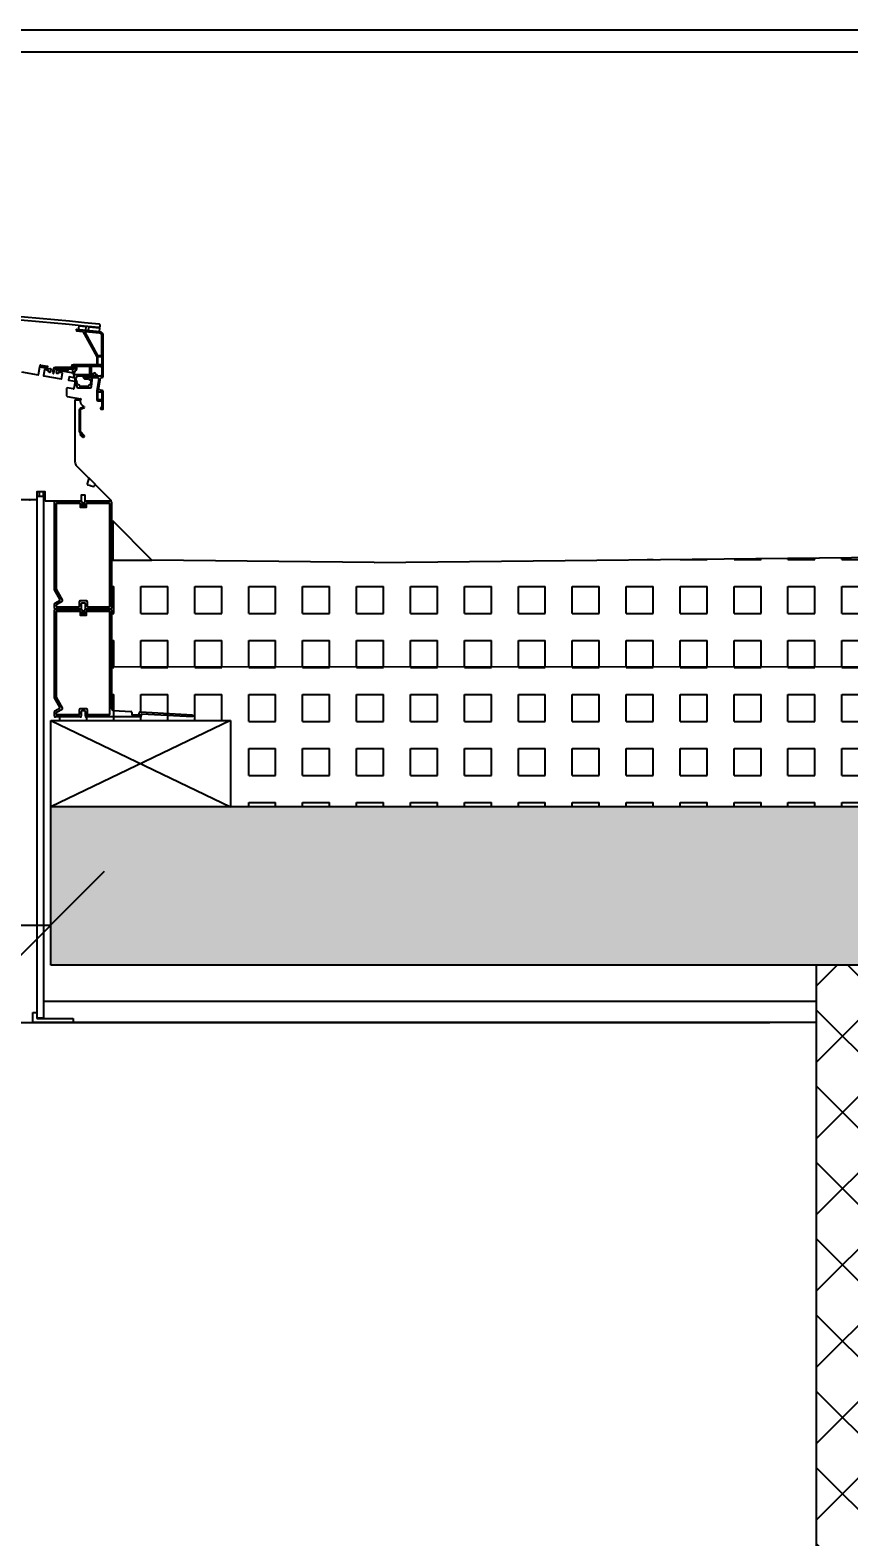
# Model space of a CAD drawing. Extents: x 3792242 to 5145247, y -1546315 to -1031918.
# Drawn here: x 4030947 to 4032086, y -1526872 to -1524777 of the extents above; entities that cross this region are included whole.
import ezdxf

# ---------------------------------------------------------------- set-up
doc = ezdxf.new("R2010")
doc.units = 0
doc.header["$MEASUREMENT"] = 0
doc.layers.get('0').update_dxf_attribs({"linetype": 'CONTINUOUS'})
doc.layers.get('Defpoints').update_dxf_attribs({"color": 61, "linetype": 'CONTINUOUS'})
for name, color, linetype in [('body', 7, 'CONTINUOUS'), ('KÓTY', 4, 'CONTINUOUS'), ('MÚRY', 1, 'CONTINUOUS'), ('OKNÁ', 143, 'CONTINUOUS'), ('TENKÁ', 7, 'CONTINUOUS'), ('ŠRAFY', 82, 'CONTINUOUS'), ('šrafy-múry', 8, 'CONTINUOUS')]:
    doc.layers.add(name, color=color, linetype=linetype)
doc.styles.add('STYLE1', font='isocp.shx')
doc.dimstyles.new('STANDARD-50', dxfattribs={"dimtxt": 125, "dimasz": 150, "dimexe": 10, "dimexo": 200, "dimgap": 20, "dimtad": 1, "dimdsep": 46, "dimlunit": 6, "dimtxsty": 'STYLE1', "dimblk1": 'OBLIQUE', "dimblk2": 'OBLIQUE', "dimsah": 1, "dimcen": 2.5, "dimse1": 1, "dimse2": 1, "dimadec": 0, "dimazin": 0, "dimtfac": 1, "dimtmove": 1, "dimatfit": 3, "dimldrblk": 'OBLIQUE', "dimfxl": 1, "dimtolj": 1, "dimtzin": 0, "dimarcsym": 0})
pattern_1 = [(0, (-546523.74, 886.425), (0, 37.5), [37.5, -37.5]), (90, (-546523.74, 886.425), (-37.5, 2e-15), [37.5, -37.5])]

# ---------------------------------------------------------------- blocks, each defined once
blk = doc.blocks.new('_OBLIQUE')
at = {"color": 0, "linetype": 'ByBlock'}
blk.add_line((-0.5, -0.5), (0.5, 0.5), dxfattribs=at)
blk = doc.blocks.new('*D17367')
at = {"layer": 'Defpoints', "color": 0}
for p in [(4029775.9, -1525797.3), (4030975.9, -1525797.3), (4030975.9, -1526021.6)]:
    blk.add_point(p, dxfattribs=at)
at = {"layer": 'KÓTY', "color": 0, "lineweight": -2}
blk.add_line((4029775.9, -1526021.6), (4030975.9, -1526021.6), dxfattribs=at)
at = {"layer": 'KÓTY', "color": 0, "linetype": 'ByBlock', "lineweight": -2, "xscale": 150, "yscale": 150, "zscale": 150, "rotation": 180}
blk.add_blockref('_OBLIQUE', (4029775.9, -1526021.6), dxfattribs=at)
at = {"layer": 'KÓTY', "color": 0, "linetype": 'ByBlock', "lineweight": -2, "xscale": 150, "yscale": 150, "zscale": 150}
blk.add_blockref('_OBLIQUE', (4030975.9, -1526021.6), dxfattribs=at)
at = {"layer": 'KÓTY', "color": 0, "insert": (4030375.9, -1525939), "char_height": 125, "attachment_point": 5, "style": 'STYLE1'}
blk.add_mtext('\\A1;1ﾠ200', dxfattribs=at)

msp = doc.modelspace()

# ---------------------------------------------------------------- hatches: boundary and pattern name
at = {"layer": 'OKNÁ'}
h = msp.add_hatch(color=256, dxfattribs=at)
edge = h.paths.add_edge_path()
edge.add_line((4031036.727, -1525432.339), (4031043.989, -1525432.339))
edge.add_arc((4031040.358, -1525431.402), 3.75, 194.477474, 345.522526, ccw=False)
h = msp.add_hatch(color=256, dxfattribs=at)
edge = h.paths.add_edge_path()
edge.add_line((4031036.727, -1525582.339), (4031043.989, -1525582.339))
edge.add_arc((4031040.358, -1525581.402), 3.75, 194.477474, 345.522526, ccw=False)
at = {"layer": 'ŠRAFY'}
h = msp.add_hatch(dxfattribs=at)
h.set_pattern_fill('SQUARE', color=256, scale=300)
h.set_pattern_definition(pattern_1)
h.paths.add_polyline_path([(4031057.911, -1525582.339), (4031060.723, -1525587.027), (4031060.723, -1525662.13), (4033115.718, -1525662.763), (4033115.718, -1525500.447), (4031425.937, -1525517.345), (4031116.618, -1525514.252), (4031062.217, -1525514.252)])
h = msp.add_hatch(dxfattribs=at)
h.set_pattern_fill('SQUARE', color=256, scale=300)
h.set_pattern_definition(pattern_1)
h.paths.add_polyline_path([(4030975.937, -1525737.345), (4031225.937, -1525737.345), (4031225.937, -1525857.345), (4033115.718, -1525857.345), (4033115.718, -1525662.763), (4031060.723, -1525662.13), (4031060.723, -1525720.311), (4031057.348, -1525729.527, 0.41421356), (4031057.911, -1525732.339), (4031026.972, -1525728.964, 0.41421356), (4031024.375, -1525732.339), (4031024.16, -1525725.308, -0.99593202), (4031018.535, -1525725.308), (4031015.16, -1525729.527, 0.41421356), (4031017.128, -1525732.339), (4030981.036, -1525730.933)])
edge = h.paths.add_edge_path(flags=16)
edge.add_arc((4031089.411, -1525728.964), 0.562, 359.996395, 270.00147, ccw=False)
edge = h.paths.add_edge_path(flags=16)
edge.add_arc((4031100.567, -1525726.699), 1.406, 86.65733, 49.814453, ccw=False)
h.paths.add_polyline_path([(4031017.128, -1525732.339), (4031024.375, -1525732.339), (4031024.375, -1525732.339), (4031017.128, -1525732.339, -0.41421356), (4031015.16, -1525729.527)], flags=16)
edge = h.paths.add_edge_path(flags=16)
edge.add_arc((4031087.442, -1525725.933), 1.406, 98.976257, 86.657551, ccw=False)
at = {"layer": 'ŠRAFY', "ltscale": 0.25}
h = msp.add_hatch(dxfattribs=at)
h.set_pattern_fill('ANSI37', color=256, scale=600, style=0)
h.set_pattern_definition([(45, (-3315115.925, 230277.21), (-53.0330086, 53.0330086), []), (135, (-3315115.925, 230277.21), (-53.0330086, -53.0330086), [])])
h.paths.add_polyline_path([(4032180.937, -1528857.345), (4032180.937, -1528757.345), (4032180.937, -1526077.345), (4032040.937, -1526077.345), (4032040.937, -1528757.345), (4032040.937, -1528857.345)])
at = {"layer": 'šrafy-múry'}
h = msp.add_hatch(dxfattribs=at)
h.set_pattern_fill('ANSI36', color=253, scale=800, angle=360)
h.set_pattern_definition([(45, (226757.26, 886.43), (53.0330086, 194.4543648), [250, -50, 0, -50])])
h.paths.add_polyline_path([(4016185.937, -1526327.345), (4016185.937, -1526077.345), (4016405.937, -1526077.345), (4016485.937, -1526077.345), (4019800.259, -1526077.345), (4020305.937, -1526077.345), (4020420.937, -1526077.345), (4022305.937, -1526077.345), (4022305.937, -1526327.345), (4022605.937, -1526327.345), (4022605.937, -1526077.345), (4024490.937, -1526077.345), (4024605.937, -1526077.345), (4028725.937, -1526077.345), (4028725.937, -1526327.345), (4029025.937, -1526327.345), (4029025.937, -1526077.345), (4029775.937, -1526077.345), (4029775.937, -1525857.345), (4016295.937, -1525857.345), (4016095.937, -1525857.345), (4016095.937, -1525157.345), (4015935.937, -1525157.345), (4015935.937, -1526327.345)])
h.paths.add_polyline_path([(4030975.937, -1526077.345), (4032040.937, -1526077.345), (4032180.937, -1526077.345), (4035365.937, -1526077.345), (4035365.937, -1526327.345), (4035665.937, -1526327.345), (4035665.937, -1526077.345), (4038445.937, -1526077.345), (4039995.937, -1526077.345), (4039995.937, -1526637.345), (4040195.937, -1526637.345), (4040195.937, -1525357.345), (4041945.937, -1525357.345), (4042085.937, -1525357.345), (4042085.937, -1525857.345), (4041945.937, -1525857.345), (4041945.937, -1526327.345), (4042285.937, -1526327.345), (4042285.937, -1524907.345), (4042125.937, -1524907.345), (4042125.937, -1525157.345), (4041925.937, -1525157.345), (4039995.937, -1525157.345), (4039995.937, -1525857.345), (4030975.937, -1525857.345)])

# ---------------------------------------------------------------- linework, layer by layer
at = {"layer": 'body'}
for p, q in [((4031225.937, -1525737.345), (4030975.937, -1525857.345)), ((4030975.937, -1525737.345), (4031225.937, -1525857.345))]:
    msp.add_line(p, q, dxfattribs=at)
at = {"layer": 'MÚRY'}
for p, q in [((4031116.618, -1525514.252), (4031062.217, -1525459.851)), ((4031425.937, -1525517.345), (4031116.618, -1525514.252)), ((4031425.937, -1525517.345), (4033358.437, -1525498.02)), ((4030975.937, -1526077.345), (4030975.937, -1525737.345)), ((4032040.937, -1526077.345), (4030975.937, -1526077.345)), ((4032040.937, -1528757.345), (4032040.937, -1526077.345))]:
    msp.add_line(p, q, dxfattribs=at)
at = {"layer": 'OKNÁ'}
for p, q in [((4031011.563, -1525193.802), (4031011.563, -1525195.122)), ((4031011.815, -1525195.402), (4031020.312, -1525196.292)), ((4031044.188, -1525196.908), (4031011.874, -1525193.522)), ((4031014.79, -1525193.863), (4031015.361, -1525188.267)), ((4031024.117, -1525194.806), (4031014.79, -1525193.863)), ((4031015.361, -1525188.267), (4031024.688, -1525189.21)), ((4031020.673, -1525196.531), (4031040.004, -1525231.405)), ((4031023.267, -1525197.343), (4031041.153, -1525229.609)), ((4031043.993, -1525198.773), (4031023.726, -1525196.649)), ((4031024.688, -1525189.21), (4031024.117, -1525194.806)), ((4031028.396, -1525195.263), (4031028.988, -1525189.669)), ((4031043.315, -1525196.819), (4031028.396, -1525195.263)), ((4031028.988, -1525189.669), (4031043.907, -1525191.226)), ((4031043.907, -1525191.226), (4031043.315, -1525196.819)), ((4031044.37, -1525187.309), (4031044.074, -1525190.105)), ((4031047.188, -1525229.382), (4031047.188, -1525202.32)), ((4031049.063, -1525258.538), (4031049.063, -1525202.32)), ((4030962.223, -1525243.066), (4030971.642, -1525244.727)), ((4031039.594, -1525242.601), (4031007.157, -1525242.601)), ((4031040.063, -1525231.632), (4031040.063, -1525242.132)), ((4031041.563, -1525229.851), (4031046.719, -1525229.851)), ((4031041.563, -1525242.319), (4031041.563, -1525231.632)), ((4031041.844, -1525231.351), (4031046.907, -1525231.351)), ((4031046.907, -1525242.601), (4031041.844, -1525242.601)), ((4031047.188, -1525231.632), (4031047.188, -1525242.319)), ((4030935.508, -1525252.499), (4030958.604, -1525256.571)), ((4030958.929, -1525256.343), (4030960.834, -1525245.541)), ((4030960.834, -1525245.544), (4030961.137, -1525243.827)), ((4030960.834, -1525245.541), (4030975.866, -1525248.192)), ((4030964.936, -1525246.268), (4030960.834, -1525245.544)), ((4030964.936, -1525246.268), (4030964.936, -1525246.268)), ((4030971.599, -1525245.283), (4030964.967, -1525245.71)), ((4030967.406, -1525249.841), (4030966.039, -1525257.597)), ((4030966.267, -1525257.922), (4030990.641, -1525262.22)), ((4030972.717, -1525250.492), (4030967.732, -1525249.613)), ((4030972.685, -1525252.295), (4030972.946, -1525250.818)), ((4030974.483, -1525252.898), (4030972.913, -1525252.621)), ((4030976.184, -1525248.646), (4030975.569, -1525252.137)), ((4030979.461, -1525248.675), (4030978.577, -1525253.688)), ((4030980.424, -1525254.013), (4030981.308, -1525249)), ((4031004.344, -1525246.351), (4030982.231, -1525246.351)), ((4030982.231, -1525248.226), (4031007.157, -1525248.226)), ((4030983.878, -1525253.602), (4030984.513, -1525250.002)), ((4030986.208, -1525254.965), (4030984.639, -1525254.689)), ((4030984.839, -1525249.774), (4031006.818, -1525253.649)), ((4030986.795, -1525253.257), (4030986.534, -1525254.737)), ((4030992.106, -1525253.908), (4030987.121, -1525253.029)), ((4030989.178, -1525250.542), (4030989.481, -1525248.825)), ((4030993.28, -1525251.265), (4030989.178, -1525250.542)), ((4030989.178, -1525250.542), (4030989.178, -1525250.542)), ((4030990.567, -1525248.064), (4030999.986, -1525249.725)), ((4030990.966, -1525261.992), (4030992.335, -1525254.233)), ((4030999.943, -1525250.281), (4030993.311, -1525250.708)), ((4031001.469, -1525259.655), (4031000.753, -1525263.718)), ((4031000.981, -1525264.044), (4031009.574, -1525265.559)), ((4031008.433, -1525260.598), (4031001.795, -1525259.427)), ((4031004.813, -1525244.944), (4031004.813, -1525245.882)), ((4031006.28, -1525250.835), (4031012.276, -1525273.212)), ((4031006.688, -1525245.882), (4031006.688, -1525244.944)), ((4031007.04, -1525253.853), (4031008.754, -1525260.248)), ((4031007.157, -1525244.476), (4031045.126, -1525244.476)), ((4031008.282, -1525246.351), (4031007.157, -1525246.351)), ((4031009.899, -1525248.475), (4031008.091, -1525248.475)), ((4031008.563, -1525246.819), (4031008.563, -1525246.632)), ((4031009.491, -1525256.05), (4031008.732, -1525253.218)), ((4031009.068, -1525246.101), (4031009.899, -1525246.101)), ((4031010.368, -1525244.725), (4031009.827, -1525244.725)), ((4031029.787, -1525256.443), (4031010.004, -1525256.443)), ((4031010.429, -1525246.632), (4031010.429, -1525247.944)), ((4031012.181, -1525248.413), (4031012.181, -1525246.538)), ((4031013.608, -1525258.072), (4031020.283, -1525258.072)), ((4031024.1, -1525258.195), (4031040.038, -1525258.195)), ((4031031.04, -1525260.756), (4031024.1, -1525260.756)), ((4031024.1, -1525262.384), (4031028.653, -1525262.384)), ((4031045.126, -1525258.538), (4031029.376, -1525258.538)), ((4031029.376, -1525260.413), (4031041.142, -1525260.413)), ((4031029.787, -1525246.131), (4031029.787, -1525256.443)), ((4031032.007, -1525245.662), (4031030.255, -1525245.662)), ((4031032.476, -1525256.443), (4031032.476, -1525246.131)), ((4031034.105, -1525256.443), (4031032.476, -1525256.443)), ((4031032.86, -1525272.927), (4031033.837, -1525263.865)), ((4031040.038, -1525256.443), (4031039.154, -1525256.443)), ((4031042.989, -1525262.614), (4031040.096, -1525279.021)), ((4031042.547, -1525276.996), (4031045.403, -1525260.8)), ((4031045.865, -1525260.413), (4031047.188, -1525260.413)), ((4031047.001, -1525246.351), (4031047.001, -1525256.663)), ((4030997.969, -1525275.844), (4030997.969, -1525285.649)), ((4031007.01, -1525276.321), (4030999.069, -1525274.921)), ((4031009.803, -1525265.885), (4031008.096, -1525275.561)), ((4031013.398, -1525269.66), (4031012.956, -1525268.009)), ((4031014.087, -1525274.601), (4031030.996, -1525274.601)), ((4031027.743, -1525272.973), (4031017.299, -1525272.973)), ((4031040.063, -1525279.396), (4031040.063, -1525291.163)), ((4031041.563, -1525291.163), (4031041.563, -1525280.476)), ((4031041.844, -1525280.194), (4031046.907, -1525280.194)), ((4031047.514, -1525278.348), (4031042.927, -1525277.539)), ((4031047.188, -1525280.476), (4031047.188, -1525291.163)), ((4031049.063, -1525303.538), (4031049.063, -1525280.194)), ((4030998.744, -1525286.573), (4031017.351, -1525289.854)), ((4031009.688, -1525291.996), (4031009.688, -1525377.556)), ((4031017.188, -1525291.714), (4031009.969, -1525291.714)), ((4031017.345, -1525293.394), (4031017.348, -1525293.245)), ((4031017.348, -1525293.543), (4031017.345, -1525293.394)), ((4031017.348, -1525293.245), (4031017.357, -1525293.095)), ((4031017.357, -1525293.691), (4031017.348, -1525293.543)), ((4031017.357, -1525293.095), (4031017.373, -1525292.944)), ((4031017.372, -1525293.84), (4031017.357, -1525293.691)), ((4031017.393, -1525293.988), (4031017.372, -1525293.84)), ((4031017.373, -1525292.944), (4031017.394, -1525292.793)), ((4031017.42, -1525294.136), (4031017.393, -1525293.988)), ((4031017.394, -1525292.793), (4031017.421, -1525292.643)), ((4031017.453, -1525294.285), (4031017.42, -1525294.136)), ((4031017.421, -1525292.643), (4031017.45, -1525292.498)), ((4031017.45, -1525292.498), (4031017.482, -1525292.359)), ((4031017.49, -1525294.434), (4031017.453, -1525294.285)), ((4031017.482, -1525292.359), (4031017.514, -1525292.229)), ((4031017.533, -1525294.585), (4031017.49, -1525294.434)), ((4031017.514, -1525292.229), (4031017.545, -1525292.111)), ((4031017.579, -1525294.739), (4031017.533, -1525294.585)), ((4031017.545, -1525292.111), (4031017.574, -1525292.008)), ((4031017.574, -1525292.008), (4031017.657, -1525291.714)), ((4031017.629, -1525294.896), (4031017.579, -1525294.739)), ((4031017.681, -1525295.057), (4031017.629, -1525294.896)), ((4031017.736, -1525295.222), (4031017.681, -1525295.057)), ((4031017.791, -1525295.393), (4031017.736, -1525295.222)), ((4031017.849, -1525295.57), (4031017.791, -1525295.393)), ((4031017.909, -1525295.754), (4031017.849, -1525295.57)), ((4031017.973, -1525295.945), (4031017.909, -1525295.754)), ((4031018.045, -1525296.143), (4031017.973, -1525295.945)), ((4031018.126, -1525296.348), (4031018.045, -1525296.143)), ((4031018.218, -1525296.562), (4031018.126, -1525296.348)), ((4031018.323, -1525296.784), (4031018.218, -1525296.562)), ((4031018.443, -1525297.015), (4031018.323, -1525296.784)), ((4031018.582, -1525297.258), (4031018.443, -1525297.015)), ((4031018.758, -1525297.533), (4031018.582, -1525297.258)), ((4031018.989, -1525297.861), (4031018.758, -1525297.533)), ((4031019.292, -1525298.266), (4031018.989, -1525297.861)), ((4031019.688, -1525298.768), (4031019.292, -1525298.266)), ((4031020.195, -1525299.392), (4031019.688, -1525298.768)), ((4031021.409, -1525300.472), (4031020.195, -1525299.392)), ((4031022.555, -1525301.089), (4031021.409, -1525300.472)), ((4031046.907, -1525291.444), (4031041.844, -1525291.444)), ((4031041.844, -1525292.944), (4031046.719, -1525292.944)), ((4031045.313, -1525302.601), (4031045.313, -1525303.538)), ((4031046.719, -1525301.663), (4031046.251, -1525301.663)), ((4031046.251, -1525304.476), (4031048.126, -1525304.476)), ((4031047.188, -1525293.413), (4031047.188, -1525301.194)), ((4031012.159, -1525383.523), (4031028.879, -1525400.242)), ((4031028.952, -1525400.514), (4031026.839, -1525408.399)), ((4031027.502, -1525409.547), (4031031.149, -1525410.524)), ((4031038.212, -1525409.266), (4031028.837, -1525399.892)), ((4031031.149, -1525410.524), (4031031.455, -1525411.092)), ((4031031.455, -1525411.092), (4031032.056, -1525410.767)), ((4031032.056, -1525410.767), (4031035.652, -1525411.731)), ((4031036.8, -1525411.068), (4031037.288, -1525409.248)), ((4031037.758, -1525409.122), (4031059.844, -1525431.208)), ((4030948.228, -1525430.464), (4029804.533, -1525430.464)), ((4030955.782, -1525430.464), (4030947.344, -1525430.464)), ((4030956.719, -1525419.496), (4030956.719, -1525429.527)), ((4030956.719, -1525425.454), (4030966.094, -1525425.454)), ((4030960.469, -1525419.214), (4030957.001, -1525419.214)), ((4030960.012, -1525419.214), (4030960.012, -1525425.454)), ((4030965.157, -1525419.214), (4030960.469, -1525419.214)), ((4030968.157, -1525419.214), (4030965.157, -1525419.214)), ((4030965.392, -1525419.214), (4030965.392, -1525425.454)), ((4030968.438, -1525432.339), (4030968.438, -1525419.495)), ((4031017.844, -1525432.339), (4030968.438, -1525432.339)), ((4030982.442, -1525432.339), (4031018.3, -1525432.339)), ((4031018.125, -1525424.183), (4031018.125, -1525432.058)), ((4031023.469, -1525423.902), (4031018.407, -1525423.902)), ((4031023.75, -1525432.058), (4031023.75, -1525424.183)), ((4031059.375, -1525432.339), (4031024.032, -1525432.339)), ((4031024.394, -1525432.339), (4031036.727, -1525432.339)), ((4031043.989, -1525432.339), (4031059.317, -1525432.339)), ((4030981.036, -1525555.541), (4030981.036, -1525433.746)), ((4030983.848, -1525554.787), (4030983.848, -1525435.714)), ((4030984.411, -1525435.152), (4031016.332, -1525435.152)), ((4031016.894, -1525435.714), (4031016.894, -1525440.327)), ((4031017.344, -1525440.777), (4031025.35, -1525440.777)), ((4031019.707, -1525433.746), (4031019.707, -1525438.339)), ((4031020.269, -1525438.902), (4031022.425, -1525438.902)), ((4031022.988, -1525438.339), (4031022.988, -1525433.746)), ((4031025.8, -1525440.327), (4031025.8, -1525435.714)), ((4031026.363, -1525435.152), (4031057.348, -1525435.152)), ((4031057.911, -1525435.714), (4031057.911, -1525578.964)), ((4031060.723, -1525433.746), (4031060.723, -1525580.933)), ((4031062.217, -1525459.851), (4031062.217, -1525514.252)), ((4031062.217, -1525514.252), (4031116.618, -1525514.252)), ((4030988.528, -1525568.518), (4030981.036, -1525555.541)), ((4030992.37, -1525569.548), (4030983.848, -1525554.787)), ((4030981.036, -1525580.933), (4030981.036, -1525575.117)), ((4030981.739, -1525573.899), (4030988.065, -1525570.247)), ((4030983.848, -1525578.261), (4030983.848, -1525576.254)), ((4030984.129, -1525575.767), (4030991.907, -1525571.276)), ((4031015.722, -1525572.496), (4031015.722, -1525578.964)), ((4031025.566, -1525571.089), (4031017.128, -1525571.089)), ((4031018.535, -1525575.308), (4031018.535, -1525580.933)), ((4031022.753, -1525573.902), (4031019.941, -1525573.902)), ((4031024.16, -1525580.933), (4031024.16, -1525575.308)), ((4031026.972, -1525578.964), (4031026.972, -1525572.496)), ((4030981.036, -1525705.541), (4030981.036, -1525583.746)), ((4030982.442, -1525582.339), (4031018.3, -1525582.339)), ((4031017.128, -1525582.339), (4030982.442, -1525582.339)), ((4030983.848, -1525704.787), (4030983.848, -1525585.714)), ((4030984.411, -1525585.152), (4031016.332, -1525585.152)), ((4031015.16, -1525579.527), (4030985.114, -1525579.527)), ((4031016.894, -1525585.714), (4031016.894, -1525590.327)), ((4031017.344, -1525590.777), (4031025.35, -1525590.777)), ((4031019.707, -1525583.746), (4031019.707, -1525588.339)), ((4031020.269, -1525588.902), (4031022.425, -1525588.902)), ((4031022.988, -1525588.339), (4031022.988, -1525583.746)), ((4031024.394, -1525582.339), (4031036.727, -1525582.339)), ((4031059.317, -1525582.339), (4031025.566, -1525582.339)), ((4031025.8, -1525590.327), (4031025.8, -1525585.714)), ((4031026.363, -1525585.152), (4031057.348, -1525585.152)), ((4031057.348, -1525579.527), (4031027.535, -1525579.527)), ((4031043.989, -1525582.339), (4031059.317, -1525582.339)), ((4031057.911, -1525585.714), (4031057.911, -1525728.964)), ((4031060.723, -1525583.746), (4031060.723, -1525720.311)), ((4030988.528, -1525718.518), (4030981.036, -1525705.541)), ((4030981.036, -1525730.933), (4030981.036, -1525725.117)), ((4030981.739, -1525723.899), (4030988.065, -1525720.247)), ((4030992.37, -1525719.548), (4030983.848, -1525704.787)), ((4030984.129, -1525725.767), (4030991.907, -1525721.276)), ((4031015.722, -1525722.496), (4031015.722, -1525728.964)), ((4031025.566, -1525721.089), (4031017.128, -1525721.089)), ((4031018.535, -1525725.308), (4031018.535, -1525730.933)), ((4031022.753, -1525723.902), (4031019.941, -1525723.902)), ((4031024.16, -1525730.933), (4031024.16, -1525725.308)), ((4031026.972, -1525728.964), (4031026.972, -1525722.496)), ((4031063.372, -1525723.119), (4031087.524, -1525724.529)), ((4031100.649, -1525725.295), (4031173.223, -1525729.532)), ((4031017.128, -1525732.339), (4030982.442, -1525732.339)), ((4030983.848, -1525728.261), (4030983.848, -1525726.254)), ((4031015.16, -1525729.527), (4030985.114, -1525729.527)), ((4031100.567, -1525732.339), (4031025.566, -1525732.339)), ((4031057.348, -1525729.527), (4031027.535, -1525729.527)), ((4031088.848, -1525725.933), (4031088.848, -1525728.964)), ((4031089.411, -1525729.527), (4031098.598, -1525729.527)), ((4031099.161, -1525728.964), (4031099.161, -1525726.699)), ((4031101.973, -1525728.786), (4031101.973, -1525730.933)), ((4031173.059, -1525732.339), (4031102.568, -1525728.224)), ((4031173.223, -1525729.532), (4031173.059, -1525732.339))]:
    msp.add_line(p, q, dxfattribs=at)
at = {"layer": 'OKNÁ', "linetype": 'Continuous', "lineweight": 30}
for p, q in [((4031015.992, -1525335.41), (4031015.992, -1525305.3)), ((4031016.93, -1525305.344), (4031016.93, -1525335.275)), ((4031017.035, -1525303.663), (4031022.555, -1525301.089)), ((4031022.951, -1525301.939), (4031017.471, -1525304.494)), ((4031022.555, -1525301.089), (4031022.951, -1525301.939)), ((4031021.48, -1525341.539), (4031016.446, -1525336.505)), ((4031016.84, -1525339.55), (4031017.503, -1525338.887)), ((4031020.154, -1525342.865), (4031016.84, -1525339.55)), ((4031017.204, -1525335.938), (4031022.143, -1525340.876)), ((4031017.503, -1525338.887), (4031020.817, -1525342.202))]:
    msp.add_line(p, q, dxfattribs=at)
at = {"layer": 'OKNÁ', "linetype": 'Continuous', "lineweight": 0}
msp.add_line((4030982.031, -1525432.339), (4030969.843, -1525432.339), dxfattribs=at)
at = {"layer": 'OKNÁ'}
for centre, radius, start, end in [((4030507.188, -1530262.71), 5104.688, 83.968812, 91.473344), ((4030507.188, -1530262.71), 5100, 83.968818, 91.474699), ((4031011.844, -1525193.802), 0.281, 84.018996, 180), ((4031011.844, -1525195.122), 0.281, 180, 264.018996), ((4031020.263, -1525196.758), 0.469, 29, 84.018995), ((4031023.677, -1525197.116), 0.469, 84.018996, 209), ((4031043.142, -1525190.007), 0.937, 263.968818, 353.958287), ((4031043.438, -1525187.21), 0.938, 353.958287, 83.968812), ((4031043.621, -1525202.32), 3.567, 0, 84.018996), ((4031043.621, -1525202.32), 5.442, 0, 84.018996), ((4030962.06, -1525243.99), 0.938, 79.999958, 169.999464), ((4031007.157, -1525244.944), 2.344, 90, 180), ((4031039.594, -1525242.132), 0.469, 270, 0), ((4031039.594, -1525231.632), 0.469, 0, 29), ((4031041.563, -1525229.382), 0.469, 209, 270), ((4031041.844, -1525231.632), 0.281, 90, 180), ((4031041.844, -1525242.319), 0.281, 180, 270), ((4031046.719, -1525229.382), 0.469, 270, 0), ((4031046.907, -1525231.632), 0.281, 0, 90), ((4031046.907, -1525242.319), 0.281, 270, 0), ((4030958.652, -1525256.294), 0.281, 260.000476, 349.995763), ((4030964.985, -1525245.991), 0.281, 93.681827, 260.000169), ((4030966.315, -1525257.645), 0.281, 169.995011, 260.001888), ((4030967.683, -1525249.89), 0.281, 79.996512, 170.004344), ((4030971.584, -1525245.002), 0.281, 273.093904, 78.106495), ((4030972.962, -1525252.344), 0.281, 170.006268, 259.990632), ((4030972.669, -1525250.769), 0.281, 350.004578, 80.00007), ((4030974.646, -1525251.975), 0.938, 260.000137, 349.998938), ((4030975.798, -1525248.578), 0.392, 349.999294, 80.004956), ((4030979.501, -1525253.851), 0.938, 170, 350), ((4030982.231, -1525249.163), 2.813, 90, 170), ((4030982.231, -1525249.163), 0.937, 90, 170), ((4030984.801, -1525253.765), 0.937, 169.998148, 260.001966), ((4030984.79, -1525250.051), 0.281, 80.000476, 169.995763), ((4030986.257, -1525254.688), 0.281, 260.000302, 349.997587), ((4030987.072, -1525253.306), 0.281, 80.000476, 169.995763), ((4030990.404, -1525248.988), 0.937, 79.999958, 169.999464), ((4030990.689, -1525261.943), 0.281, 260.003115, 349.994773), ((4030992.058, -1525254.185), 0.281, 350.004578, 80.00007), ((4030993.329, -1525250.988), 0.281, 93.681827, 259.999993), ((4030999.928, -1525250), 0.281, 273.093905, 78.106495), ((4031001.03, -1525263.767), 0.281, 169.982483, 260.007822), ((4031001.746, -1525259.704), 0.281, 80.000476, 169.995763), ((4031004.344, -1525245.882), 0.469, 270, 0), ((4031008.091, -1525250.35), 1.875, 90, 195), ((4031007.157, -1525244.944), 0.469, 90, 180), ((4031007.157, -1525245.882), 0.469, 180, 270), ((4031006.769, -1525253.926), 0.281, 15.016144, 79.987038), ((4031007.157, -1525246.819), 1.406, 270, 0), ((4031008.282, -1525246.632), 0.281, 0, 90), ((4031008.482, -1525260.321), 0.281, 260.008941, 14.997631), ((4031009.07, -1525245.632), 0.47, 150, 269.817782), ((4031009.827, -1525246.069), 1.345, 90, 150), ((4031009.185, -1525253.096), 0.469, 105.67009, 195), ((4031008.503, -1525250.666), 2.056, 285.67009, 1.538804), ((4031010.004, -1525255.913), 0.53, 195, 270), ((4031009.899, -1525246.632), 0.53, 0, 90), ((4031009.899, -1525247.944), 0.53, 270, 0), ((4031010.368, -1525246.538), 1.813, 0, 90), ((4031011.027, -1525250.598), 0.469, 106.79321, 181.538804), ((4031010.218, -1525261.358), 0.92, 307.700415, 3.276795), ((4031098.239, -1525241.459), 89.858, 193.270878, 196.729122), ((4031010.368, -1525248.413), 1.813, 286.79321, 0), ((4031012.07, -1525261.259), 0.934, 118.504807, 182.82492), ((4031010.638, -1525258.634), 2.056, 298.658223, 352.802273), ((4031013.609, -1525259.01), 0.938, 90.047578, 172.770087), ((4031020.283, -1525259.009), 0.937, 353.031849, 90), ((4031024.1, -1525259.476), 2.909, 173.031849, 270), ((4031024.1, -1525259.476), 1.28, 90, 270), ((4031029.376, -1525259.476), 0.937, 90, 270), ((4031028.653, -1525263.321), 0.937, 21.37869, 90.027686), ((4031030.95, -1525262.421), 1.53, 201.418281, 281.535945), ((4031030.255, -1525246.131), 0.469, 90, 180), ((4031031.04, -1525263.569), 2.813, 353.95139, 89.988273), ((4031031.449, -1525264.821), 0.922, 44.458917, 102.094415), ((4030985.128, -1525261.872), 47.278, 350.699988, 357.000012), ((4031032.007, -1525246.131), 0.469, 0, 90), ((4031032.861, -1525263.388), 1.09, 226.258637, 241.559357), ((4031034.105, -1525255.975), 0.469, 270, 359.32991), ((4031036.629, -1525256.004), 2.056, 0.67009, 179.32991), ((4031039.154, -1525255.975), 0.469, 180.67009, 270), ((4031040.038, -1525257.319), 0.876, 270, 90.007599), ((4031041.142, -1525262.288), 1.875, 350, 90), ((4031045.126, -1525246.351), 1.875, 0, 90), ((4031045.126, -1525256.663), 1.875, 270, 0), ((4031045.865, -1525260.882), 0.469, 90, 170), ((4031047.188, -1525258.538), 1.875, 270, 0), ((4030998.907, -1525275.844), 0.937, 80.000581, 179.999857), ((4030998.907, -1525285.649), 0.938, 179.99963, 259.996631), ((4031007.173, -1525275.398), 0.937, 260.000123, 350.001722), ((4031009.526, -1525265.836), 0.281, 350.003598, 79.999895), ((4031012.05, -1525268.253), 0.938, 15.035192, 81.734641), ((4031014.087, -1525272.726), 1.875, 195, 270), ((4031014.303, -1525269.417), 0.937, 195, 270.512381), ((4031014.33, -1525272.41), 2.055, 7.18421, 90.512381), ((4031017.299, -1525272.036), 0.937, 187.18421, 269.998125), ((4031027.743, -1525272.036), 0.937, 270, 352.817665), ((4031030.712, -1525272.41), 2.055, 94.78512, 172.817665), ((4031030.472, -1525269.443), 0.921, 274.261839, 328.972673), ((4031030.996, -1525272.726), 1.875, 270, 353.85), ((4031032.06, -1525270.408), 0.937, 107.07164, 148.451227), ((4031042.219, -1525279.396), 2.156, 170, 180), ((4031041.844, -1525280.476), 0.281, 90, 180), ((4031043.009, -1525277.078), 0.469, 170, 260), ((4031046.907, -1525280.476), 0.281, 0, 90), ((4031047.188, -1525280.194), 1.875, 0, 80), ((4031009.969, -1525291.996), 0.281, 89.99853, 180.002893), ((4031017.188, -1525290.777), 0.937, 270.000715, 80.000426), ((4031041.844, -1525291.163), 1.781, 180, 270), ((4031041.844, -1525291.163), 0.281, 180, 270), ((4031046.251, -1525302.601), 0.937, 90, 180), ((4031046.251, -1525303.538), 0.938, 180, 270), ((4031046.719, -1525293.413), 0.469, 0, 90), ((4031046.719, -1525301.194), 0.469, 270, 0), ((4031046.907, -1525291.163), 0.281, 270, 0), ((4031048.126, -1525303.538), 0.938, 270, 0), ((4031018.125, -1525377.556), 8.438, 179.999899, 224.999758), ((4031027.744, -1525408.642), 0.937, 164.999325, 255.003514), ((4031028.68, -1525400.441), 0.281, 344.99792, 45.008634), ((4031035.894, -1525410.825), 0.937, 255.002174, 345.000164), ((4031037.559, -1525409.32), 0.281, 44.99801, 165.003486), ((4030947.344, -1525429.058), 1.406, 204.957185, 269.999134), ((4030955.782, -1525429.527), 0.937, 269.998606, 0.002248), ((4030957.001, -1525419.496), 0.281, 90.00134, 179.994391), ((4030968.157, -1525419.495), 0.281, 0.000995, 90.001851), ((4030982.442, -1525433.746), 1.406, 90.000383, 179.999333), ((4031017.844, -1525432.058), 0.281, 269.997316, 0.004107), ((4031018.407, -1525424.183), 0.281, 89.997316, 180.004108), ((4031018.3, -1525433.746), 1.406, 0.000667, 89.999617), ((4031024.394, -1525433.746), 1.406, 90, 180), ((4031023.469, -1525424.183), 0.281, 359.995892, 90.002684), ((4031024.032, -1525432.058), 0.281, 179.995893, 270.002684), ((4031040.358, -1525431.402), 3.75, 194.477474, 345.522526), ((4031059.317, -1525433.745), 1.406, 359.996781, 90.001227), ((4031059.375, -1525431.676), 0.663, 270.002255, 44.995819), ((4030984.411, -1525435.714), 0.563, 90, 180), ((4031016.331, -1525435.714), 0.563, 0.006824, 89.997445), ((4031017.344, -1525440.327), 0.45, 180, 270), ((4031020.269, -1525438.339), 0.563, 180.006112, 269.997445), ((4031022.425, -1525438.339), 0.562, 269.99853, 0.003604), ((4031025.35, -1525440.327), 0.45, 270, 0), ((4031026.363, -1525435.714), 0.563, 90, 180), ((4031057.348, -1525435.714), 0.563, 0, 90), ((4030982.442, -1525575.117), 1.406, 120.002823, 179.996847), ((4030984.41, -1525576.254), 0.562, 119.990116, 180.01181), ((4030985.114, -1525578.261), 1.266, 180, 270), ((4030987.432, -1525569.151), 1.266, 299.999837, 30.000098), ((4030991.274, -1525570.18), 1.266, 300.000031, 30.000038), ((4031015.16, -1525578.964), 0.563, 270, 0), ((4031017.128, -1525572.496), 1.406, 90, 180), ((4031019.941, -1525575.308), 1.406, 90.000383, 179.999333), ((4031022.753, -1525575.308), 1.406, 0.000667, 89.999617), ((4031025.566, -1525572.496), 1.406, 0, 90), ((4031027.535, -1525578.964), 0.562, 179.999062, 269.999062), ((4031057.348, -1525578.964), 0.562, 270, 0), ((4030982.442, -1525580.933), 1.406, 180.000182, 270.000103), ((4030982.442, -1525583.746), 1.406, 90.000383, 179.999333), ((4030984.411, -1525585.714), 0.563, 90, 180), ((4031016.331, -1525585.714), 0.563, 0.006824, 89.997445), ((4031017.344, -1525590.327), 0.45, 180, 270), ((4031017.128, -1525580.933), 1.406, 269.999897, 359.999818), ((4031018.3, -1525583.746), 1.406, 0.000667, 89.999617), ((4031020.269, -1525588.339), 0.563, 180.006112, 269.997445), ((4031022.425, -1525588.339), 0.562, 269.99853, 0.003604), ((4031024.394, -1525583.746), 1.406, 90, 180), ((4031025.566, -1525580.933), 1.406, 180.000182, 270.000103), ((4031025.35, -1525590.327), 0.45, 270, 0), ((4031026.363, -1525585.714), 0.563, 90, 180), ((4031040.358, -1525581.402), 3.75, 194.477474, 345.522526), ((4031057.348, -1525585.714), 0.563, 0, 90), ((4031059.317, -1525580.933), 1.406, 270, 0), ((4031059.317, -1525583.745), 1.406, 359.996781, 90.001227), ((4030982.442, -1525725.117), 1.406, 120.002823, 179.996847), ((4030987.432, -1525719.151), 1.266, 299.999837, 30.000098), ((4030991.274, -1525720.18), 1.266, 300.000031, 30.000038), ((4031017.128, -1525722.496), 1.406, 90, 180), ((4031019.941, -1525725.308), 1.406, 90.000383, 179.999333), ((4031022.753, -1525725.308), 1.406, 0.000667, 89.999617), ((4031025.566, -1525722.496), 1.406, 0, 90), ((4031063.536, -1525720.311), 2.813, 180.001139, 266.65856), ((4031087.442, -1525725.933), 1.406, 0.000799, 86.657551), ((4031100.567, -1525726.699), 1.406, 86.65733, 180.000368), ((4030982.442, -1525730.933), 1.406, 180.000182, 270.000103), ((4030984.41, -1525726.254), 0.562, 119.990116, 180.01181), ((4030985.114, -1525728.261), 1.266, 180, 270), ((4031015.16, -1525728.964), 0.563, 270, 0), ((4031017.128, -1525730.933), 1.406, 269.999897, 359.999818), ((4031025.566, -1525730.933), 1.406, 180.000182, 270.000103), ((4031027.535, -1525728.964), 0.562, 179.999062, 269.999062), ((4031057.348, -1525728.964), 0.562, 270, 0), ((4031089.411, -1525728.964), 0.562, 179.996396, 270.00147), ((4031098.598, -1525728.964), 0.562, 269.99853, 0.003604), ((4031100.567, -1525730.933), 1.406, 269.999897, 359.999818), ((4031102.536, -1525728.786), 0.563, 86.660889, 179.998167)]:
    msp.add_arc(centre, radius, start, end, dxfattribs=at)
at = {"layer": 'OKNÁ', "linetype": 'Continuous', "lineweight": 30}
for centre, radius, start, end in [((4031017.798, -1525305.3), 1.806, 114.999932, 179.99999), ((4031017.867, -1525305.344), 0.937, 114.999844, 180.00016), ((4031017.54, -1525335.41), 1.547, 179.999998, 224.999983), ((4031017.867, -1525335.275), 0.937, 179.999953, 225.000028), ((4031021.149, -1525341.871), 1.406, 224.999997, 45.000003), ((4031021.149, -1525341.871), 0.469, 225, 45)]:
    msp.add_arc(centre, radius, start, end, dxfattribs=at)
at = {"layer": 'TENKÁ'}
for p, q in [((4036638.107, -1524777.345), (3996915.937, -1524777.345)), ((4003285.937, -1524807.345), (4036638.133, -1524807.345)), ((4030956.719, -1525429.539), (4030956.719, -1526143.283)), ((4030966.094, -1525425.454), (4030966.094, -1526150.783)), ((4031060.723, -1525662.13), (4039795.937, -1525664.82)), ((4030975.937, -1525737.345), (4031225.937, -1525737.345)), ((4031225.937, -1525737.345), (4031225.937, -1525857.345)), ((4039995.937, -1525857.345), (4030975.937, -1525857.345)), ((4032180.937, -1526077.345), (4032040.937, -1526077.345)), ((4030951.094, -1526157.345), (4030951.094, -1526143.283)), ((4030951.094, -1526143.283), (4030956.719, -1526143.283)), ((4030956.719, -1526143.283), (4030956.719, -1526151.72)), ((4030966.094, -1526127.345), (4032040.937, -1526127.345)), ((4029025.937, -1526157.345), (4031975.937, -1526157.345)), ((4032040.937, -1526157.345), (4030951.094, -1526157.345)), ((4031007.344, -1526157.345), (4030951.094, -1526157.345)), ((4030956.719, -1526150.783), (4030966.094, -1526150.783)), ((4030956.719, -1526151.72), (4031007.344, -1526151.72)), ((4031007.344, -1526151.72), (4031007.344, -1526157.345))]:
    msp.add_line(p, q, dxfattribs=at)

# ---------------------------------------------------------------- dimensions: what is measured, and where the dimension line sits
at = {"layer": 'KÓTY'}
dim = msp.add_linear_dim(base=(4030975.937, -1526021.575), p1=(4029775.937, -1525797.345), p2=(4030975.937, -1525797.345), dimstyle='STANDARD-50', dxfattribs=at)
dim.commit()
dim.dimension.update_dxf_attribs({"geometry": '*D17367', "text_midpoint": (4030375.937, -1525939.032)})

doc.saveas('drawing.dxf')
